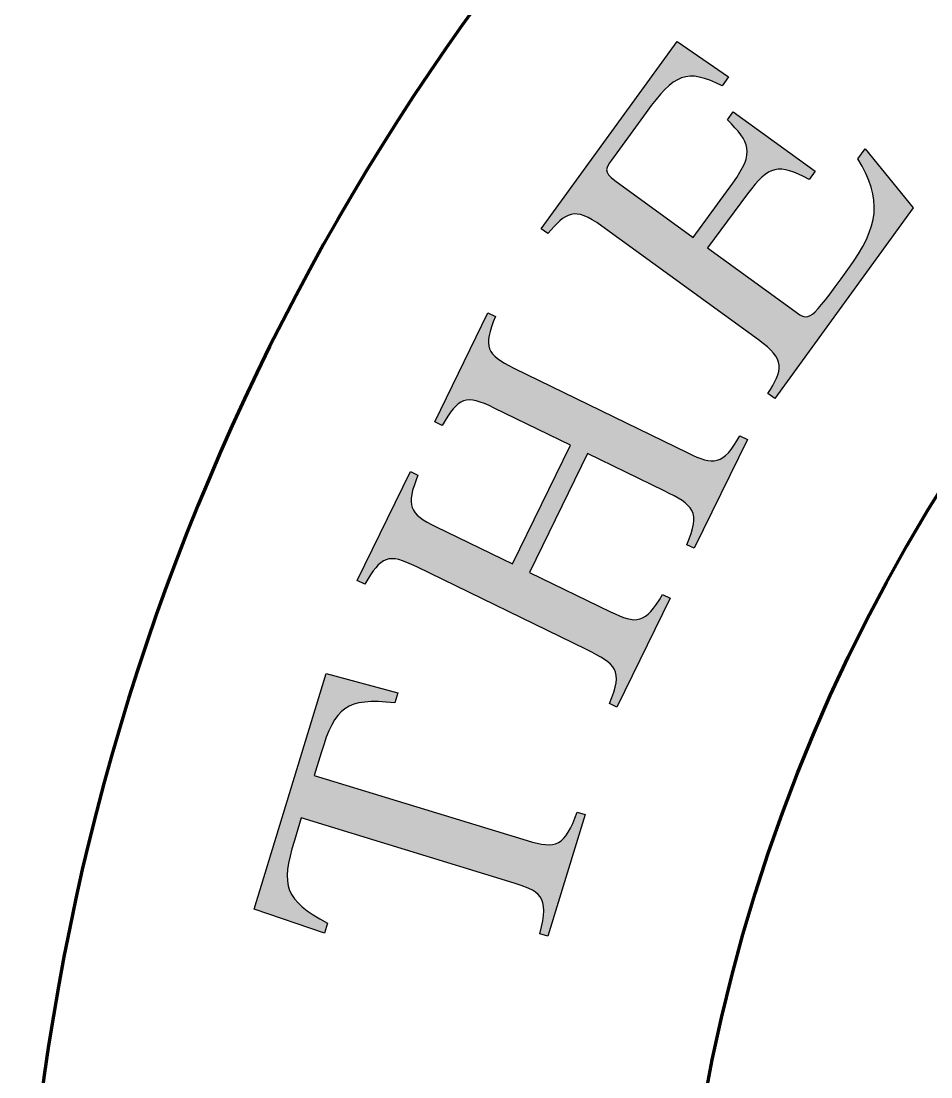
# Model space of a CAD drawing. Extents: x 0 to 420, y 0 to 297.
# Drawn here: x 359.492 to 361.51, y 76.126 to 78.468 of the extents above; entities that cross this region are included whole.
import ezdxf
from ezdxf.enums import TextEntityAlignment as Align

# ---------------------------------------------------------------- set-up
doc = ezdxf.new("R2010")
doc.units = 0
doc.header["$LTSCALE"] = 0.3
doc.layers.get('0').update_dxf_attribs({"linetype": 'CONTINUOUS'})
for name, color, linetype in [('L18', 4, 'CONTINUOUS'), ('State Govt Logo', 4, 'CONTINUOUS'), ('TBLK18', 4, 'CONTINUOUS'), ('TBLK25', 1, 'CONTINUOUS'), ('TBLK35', 3, 'CONTINUOUS'), ('TBLK50', 7, 'CONTINUOUS')]:
    doc.layers.add(name, color=color, linetype=linetype)
doc.styles.add('ISO', font='iso.shx')

# ---------------------------------------------------------------- blocks, each defined once
blk = doc.blocks.new('A$C02EE6D76')
at = {"layer": 'State Govt Logo'}
h = blk.add_hatch(color=256, dxfattribs=at)
h.dxf.hatch_style = 1
edge = h.paths.add_edge_path()
edge.add_spline(control_points=[(-6.8653, 5.593), (-6.8653, 5.593), (-6.8972, 5.5492), (-6.8972, 5.5492), (-6.8972, 5.5492), (-6.7892, 5.3658), (-6.7992, 5.2531), (-6.9414, 5.0578), (-6.9414, 5.0578), (-7.1107, 4.8242), (-7.1123, 4.8256), (-7.1763, 4.8722), (-7.1763, 4.8722), (-7.1763, 4.8722), (-7.5649, 5.1541), (-7.5649, 5.1541), (-7.5649, 5.1541), (-7.5649, 5.1541), (-7.3866, 5.3929), (-7.3866, 5.3929), (-7.3866, 5.3929), (-7.2903, 5.5215), (-7.2514, 5.5294), (-7.1127, 5.4575), (-7.1127, 5.4575), (-7.1127, 5.4575), (-7.0863, 5.4933), (-7.0863, 5.4933), (-7.0863, 5.4933), (-7.0863, 5.4933), (-7.4499, 5.7571), (-7.4499, 5.7571), (-7.4499, 5.7571), (-7.4499, 5.7571), (-7.4759, 5.721), (-7.4759, 5.721), (-7.4759, 5.721), (-7.3772, 5.623), (-7.3508, 5.5799), (-7.4523, 5.4408), (-7.4523, 5.4408), (-7.4523, 5.4408), (-7.6274, 5.1996), (-7.6274, 5.1996), (-7.6274, 5.1996), (-7.6274, 5.1996), (-7.9747, 5.4523), (-7.9747, 5.4523), (-7.9747, 5.4523), (-8.0282, 5.4909), (-8.0146, 5.5097), (-7.9903, 5.5423), (-7.9903, 5.5423), (-7.9903, 5.5423), (-7.8371, 5.7536), (-7.8371, 5.7536), (-7.8371, 5.7536), (-7.7105, 5.9278), (-7.6562, 5.9504), (-7.4995, 5.8725), (-7.4995, 5.8725), (-7.4995, 5.8725), (-7.4711, 5.9115), (-7.4711, 5.9115), (-7.4711, 5.9115), (-7.4711, 5.9115), (-7.6987, 6.0692), (-7.6987, 6.0692), (-7.6987, 6.0692), (-7.6987, 6.0692), (-8.3024, 5.2378), (-8.3024, 5.2378), (-8.3024, 5.2378), (-8.3024, 5.2378), (-8.2729, 5.2167), (-8.2729, 5.2167), (-8.2729, 5.2167), (-8.1933, 5.3094), (-8.1568, 5.34), (-8.0331, 5.2504), (-8.0331, 5.2504), (-8.0331, 5.2504), (-7.3379, 4.7457), (-7.3379, 4.7457), (-7.3379, 4.7457), (-7.2173, 4.6581), (-7.2295, 4.6116), (-7.2959, 4.5069), (-7.2959, 4.5069), (-7.2959, 4.5069), (-7.266, 4.4854), (-7.266, 4.4854), (-7.266, 4.4854), (-7.266, 4.4854), (-6.6519, 5.3307), (-6.6519, 5.3307), (-6.6519, 5.3307), (-6.6519, 5.3307), (-6.8653, 5.593), (-6.8653, 5.593)], knot_values=[0, 0, 0, 0, 0.038462, 0.038462, 0.038462, 0.038562, 0.076923, 0.076923, 0.076923, 0.077023, 0.115385, 0.115385, 0.115385, 0.115485, 0.153846, 0.153846, 0.153846, 0.153946, 0.192308, 0.192308, 0.192308, 0.192408, 0.230769, 0.230769, 0.230769, 0.230869, 0.269231, 0.269231, 0.269231, 0.269331, 0.307692, 0.307692, 0.307692, 0.307792, 0.346154, 0.346154, 0.346154, 0.346254, 0.384615, 0.384615, 0.384615, 0.384715, 0.423077, 0.423077, 0.423077, 0.423177, 0.461538, 0.461538, 0.461538, 0.461638, 0.5, 0.5, 0.5, 0.5001, 0.538462, 0.538462, 0.538462, 0.538562, 0.576923, 0.576923, 0.576923, 0.577023, 0.615385, 0.615385, 0.615385, 0.615485, 0.653846, 0.653846, 0.653846, 0.653946, 0.692308, 0.692308, 0.692308, 0.692408, 0.730769, 0.730769, 0.730769, 0.730869, 0.769231, 0.769231, 0.769231, 0.769331, 0.807692, 0.807692, 0.807692, 0.807792, 0.846154, 0.846154, 0.846154, 0.846254, 0.884615, 0.884615, 0.884615, 0.884715, 0.923077, 0.923077, 0.923077, 0.923177, 1, 1, 1, 1], degree=3, periodic=0)
h = blk.add_hatch(color=256, dxfattribs=at)
h.dxf.hatch_style = 1
edge = h.paths.add_edge_path()
edge.add_spline(control_points=[(-7.9666, 3.1164), (-7.9666, 3.1164), (-7.7306, 3.6002), (-7.7306, 3.6002), (-7.7306, 3.6002), (-7.7306, 3.6002), (-7.7637, 3.6162), (-7.7637, 3.6162), (-7.7637, 3.6162), (-7.8391, 3.4848), (-7.8802, 3.4834), (-7.9952, 3.5394), (-7.9952, 3.5394), (-7.9952, 3.5394), (-8.3535, 3.7141), (-8.3535, 3.7141), (-8.3535, 3.7141), (-8.3535, 3.7141), (-8.0963, 4.2411), (-8.0963, 4.2411), (-8.0963, 4.2411), (-8.0963, 4.2411), (-7.7571, 4.0756), (-7.7571, 4.0756), (-7.7571, 4.0756), (-7.6268, 4.0117), (-7.592, 3.9863), (-7.6562, 3.8368), (-7.6562, 3.8368), (-7.6562, 3.8368), (-7.6233, 3.8209), (-7.6233, 3.8209), (-7.6233, 3.8209), (-7.6233, 3.8209), (-7.3873, 4.3043), (-7.3873, 4.3043), (-7.3873, 4.3043), (-7.3873, 4.3043), (-7.4203, 4.3203), (-7.4203, 4.3203), (-7.4203, 4.3203), (-7.495, 4.1889), (-7.5368, 4.1875), (-7.6518, 4.2439), (-7.6518, 4.2439), (-7.6518, 4.2439), (-8.4237, 4.6206), (-8.4237, 4.6206), (-8.4237, 4.6206), (-8.5471, 4.6807), (-8.5596, 4.7127), (-8.5054, 4.8496), (-8.5054, 4.8496), (-8.5054, 4.8496), (-8.5388, 4.866), (-8.5388, 4.866), (-8.5388, 4.866), (-8.5388, 4.866), (-8.7747, 4.3822), (-8.7747, 4.3822), (-8.7747, 4.3822), (-8.7747, 4.3822), (-8.7414, 4.3662), (-8.7414, 4.3662), (-8.7414, 4.3662), (-8.668, 4.4899), (-8.6388, 4.5059), (-8.5103, 4.443), (-8.5103, 4.443), (-8.5103, 4.443), (-8.1728, 4.2786), (-8.1728, 4.2786), (-8.1728, 4.2786), (-8.1728, 4.2786), (-8.4299, 3.7514), (-8.4299, 3.7514), (-8.4299, 3.7514), (-8.4299, 3.7514), (-8.7674, 3.9161), (-8.7674, 3.9161), (-8.7674, 3.9161), (-8.8908, 3.9762), (-8.9033, 4.0082), (-8.8495, 4.1451), (-8.8495, 4.1451), (-8.8495, 4.1451), (-8.8825, 4.1614), (-8.8825, 4.1614), (-8.8825, 4.1614), (-8.8825, 4.1614), (-9.1181, 3.678), (-9.1181, 3.678), (-9.1181, 3.678), (-9.1181, 3.678), (-9.0851, 3.662), (-9.0851, 3.662), (-9.0851, 3.662), (-9.0121, 3.7857), (-8.9826, 3.8017), (-8.854, 3.7385), (-8.854, 3.7385), (-8.854, 3.7385), (-8.1009, 3.3715), (-8.1009, 3.3715), (-8.1009, 3.3715), (-7.9702, 3.3075), (-7.9354, 3.2818), (-7.9997, 3.1324), (-7.9997, 3.1324), (-7.9997, 3.1324), (-7.9666, 3.1164), (-7.9666, 3.1164)], knot_values=[0, 0, 0, 0, 0.034483, 0.034483, 0.034483, 0.034583, 0.068966, 0.068966, 0.068966, 0.069066, 0.103448, 0.103448, 0.103448, 0.103548, 0.137931, 0.137931, 0.137931, 0.138031, 0.172414, 0.172414, 0.172414, 0.172514, 0.206897, 0.206897, 0.206897, 0.206997, 0.241379, 0.241379, 0.241379, 0.241479, 0.275862, 0.275862, 0.275862, 0.275962, 0.310345, 0.310345, 0.310345, 0.310445, 0.344828, 0.344828, 0.344828, 0.344928, 0.37931, 0.37931, 0.37931, 0.37941, 0.413793, 0.413793, 0.413793, 0.413893, 0.448276, 0.448276, 0.448276, 0.448376, 0.482759, 0.482759, 0.482759, 0.482859, 0.517241, 0.517241, 0.517241, 0.517341, 0.551724, 0.551724, 0.551724, 0.551824, 0.586207, 0.586207, 0.586207, 0.586307, 0.62069, 0.62069, 0.62069, 0.62079, 0.655172, 0.655172, 0.655172, 0.655272, 0.689655, 0.689655, 0.689655, 0.689755, 0.724138, 0.724138, 0.724138, 0.724238, 0.758621, 0.758621, 0.758621, 0.758721, 0.793103, 0.793103, 0.793103, 0.793203, 0.827586, 0.827586, 0.827586, 0.827686, 0.862069, 0.862069, 0.862069, 0.862169, 0.896552, 0.896552, 0.896552, 0.896652, 0.931034, 0.931034, 0.931034, 0.931134, 1, 1, 1, 1], degree=3, periodic=0)
h = blk.add_hatch(color=256, dxfattribs=at)
h.dxf.hatch_style = 1
edge = h.paths.add_edge_path()
edge.add_spline(control_points=[(-8.1429, 2.6513), (-8.1957, 2.4977), (-8.2378, 2.4862), (-8.3639, 2.5249), (-8.3639, 2.5249), (-8.3639, 2.5249), (-9.3093, 2.8136), (-9.3093, 2.8136), (-9.3093, 2.8136), (-9.3093, 2.8136), (-9.2787, 2.9137), (-9.2787, 2.9137), (-9.2787, 2.9137), (-9.2165, 3.1171), (-9.1675, 3.1588), (-8.9516, 3.1354), (-8.9516, 3.1354), (-8.9516, 3.1354), (-8.9381, 3.1799), (-8.9381, 3.1799), (-8.9381, 3.1799), (-8.9381, 3.1799), (-9.2565, 3.2651), (-9.2565, 3.2651), (-9.2565, 3.2651), (-9.2565, 3.2651), (-9.5752, 2.221), (-9.5752, 2.221), (-9.5752, 2.221), (-9.5752, 2.221), (-9.2641, 2.114), (-9.2641, 2.114), (-9.2641, 2.114), (-9.2641, 2.114), (-9.2506, 2.1585), (-9.2506, 2.1585), (-9.2506, 2.1585), (-9.44, 2.261), (-9.4595, 2.3215), (-9.3972, 2.5252), (-9.3972, 2.5252), (-9.3972, 2.5252), (-9.367, 2.6249), (-9.367, 2.6249), (-9.367, 2.6249), (-9.367, 2.6249), (-8.4417, 2.342), (-8.4417, 2.342), (-8.4417, 2.342), (-8.3048, 2.3003), (-8.2639, 2.2815), (-8.308, 2.1112), (-8.308, 2.1112), (-8.308, 2.1112), (-8.2725, 2.1001), (-8.2725, 2.1001), (-8.2725, 2.1001), (-8.2725, 2.1001), (-8.1075, 2.6409), (-8.1075, 2.6409), (-8.1075, 2.6409), (-8.1075, 2.6409), (-8.1429, 2.6513), (-8.1429, 2.6513)], knot_values=[0, 0, 0, 0, 0.058824, 0.058824, 0.058824, 0.058924, 0.117647, 0.117647, 0.117647, 0.117747, 0.176471, 0.176471, 0.176471, 0.176571, 0.235294, 0.235294, 0.235294, 0.235394, 0.294118, 0.294118, 0.294118, 0.294218, 0.352941, 0.352941, 0.352941, 0.353041, 0.411765, 0.411765, 0.411765, 0.411865, 0.470588, 0.470588, 0.470588, 0.470688, 0.529412, 0.529412, 0.529412, 0.529512, 0.588235, 0.588235, 0.588235, 0.588335, 0.647059, 0.647059, 0.647059, 0.647159, 0.705882, 0.705882, 0.705882, 0.705982, 0.764706, 0.764706, 0.764706, 0.764806, 0.823529, 0.823529, 0.823529, 0.823629, 0.882353, 0.882353, 0.882353, 0.882453, 1, 1, 1, 1], degree=3, periodic=0)
at = {"layer": 'State Govt Logo', "lineweight": 211}
for points in [[(10.6098, 0), (10.6098, -5.8596), (5.8596, -10.6098), (0, -10.6098), (0, -10.6098), (-5.8596, -10.6098), (-10.6098, -5.8596), (-10.6098, 0), (-10.6098, 0), (-10.6098, 5.8596), (-5.8596, 10.6098), (0, 10.6098), (0, 10.6098), (5.8596, 10.6098), (10.6098, 5.8596), (10.6098, 0)], [(-6.6999, -3.7964), (-7.3361, -2.6761), (-7.6994, -1.3805), (-7.6994, 0), (-7.6994, 0), (-7.6994, 4.2523), (-4.2523, 7.6994), (0, 7.6994), (0, 7.6994), (4.2523, 7.6994), (7.6994, 4.2523), (7.6994, 0), (7.6994, 0), (7.6994, -1.3792), (7.3367, -2.6737), (6.7016, -3.7933)]]:
    blk.add_open_spline(points, degree=3, knots=[0, 0, 0, 0, 0.2, 0.2, 0.2, 0.2, 0.4, 0.4, 0.4, 0.4, 0.6, 0.6, 0.6, 0.6, 1, 1, 1, 1], dxfattribs=at)
at = {"layer": 'State Govt Logo'}
for points, knots in [([(-6.8653, 5.593), (-6.8653, 5.593), (-6.8972, 5.5492), (-6.8972, 5.5492), (-6.8972, 5.5492), (-6.7892, 5.3658), (-6.7992, 5.2531), (-6.9414, 5.0578), (-6.9414, 5.0578), (-7.1107, 4.8242), (-7.1123, 4.8256), (-7.1763, 4.8722), (-7.1763, 4.8722), (-7.1763, 4.8722), (-7.5649, 5.1541), (-7.5649, 5.1541), (-7.5649, 5.1541), (-7.5649, 5.1541), (-7.3866, 5.3929), (-7.3866, 5.3929), (-7.3866, 5.3929), (-7.2903, 5.5215), (-7.2514, 5.5294), (-7.1127, 5.4575), (-7.1127, 5.4575), (-7.1127, 5.4575), (-7.0863, 5.4933), (-7.0863, 5.4933), (-7.0863, 5.4933), (-7.0863, 5.4933), (-7.4499, 5.7571), (-7.4499, 5.7571), (-7.4499, 5.7571), (-7.4499, 5.7571), (-7.4759, 5.721), (-7.4759, 5.721), (-7.4759, 5.721), (-7.3772, 5.623), (-7.3508, 5.5799), (-7.4523, 5.4408), (-7.4523, 5.4408), (-7.4523, 5.4408), (-7.6274, 5.1996), (-7.6274, 5.1996), (-7.6274, 5.1996), (-7.6274, 5.1996), (-7.9747, 5.4523), (-7.9747, 5.4523), (-7.9747, 5.4523), (-8.0282, 5.4909), (-8.0146, 5.5097), (-7.9903, 5.5423), (-7.9903, 5.5423), (-7.9903, 5.5423), (-7.8371, 5.7536), (-7.8371, 5.7536), (-7.8371, 5.7536), (-7.7105, 5.9278), (-7.6562, 5.9504), (-7.4995, 5.8725), (-7.4995, 5.8725), (-7.4995, 5.8725), (-7.4711, 5.9115), (-7.4711, 5.9115), (-7.4711, 5.9115), (-7.4711, 5.9115), (-7.6987, 6.0692), (-7.6987, 6.0692), (-7.6987, 6.0692), (-7.6987, 6.0692), (-8.3024, 5.2378), (-8.3024, 5.2378), (-8.3024, 5.2378), (-8.3024, 5.2378), (-8.2729, 5.2167), (-8.2729, 5.2167), (-8.2729, 5.2167), (-8.1933, 5.3094), (-8.1568, 5.34), (-8.0331, 5.2504), (-8.0331, 5.2504), (-8.0331, 5.2504), (-7.3379, 4.7457), (-7.3379, 4.7457), (-7.3379, 4.7457), (-7.2173, 4.6581), (-7.2295, 4.6116), (-7.2959, 4.5069), (-7.2959, 4.5069), (-7.2959, 4.5069), (-7.266, 4.4854), (-7.266, 4.4854), (-7.266, 4.4854), (-7.266, 4.4854), (-6.6519, 5.3307), (-6.6519, 5.3307), (-6.6519, 5.3307), (-6.6519, 5.3307), (-6.8653, 5.593), (-6.8653, 5.593)], [0, 0, 0, 0, 0.038462, 0.038462, 0.038462, 0.038462, 0.076923, 0.076923, 0.076923, 0.076923, 0.115385, 0.115385, 0.115385, 0.115385, 0.153846, 0.153846, 0.153846, 0.153846, 0.192308, 0.192308, 0.192308, 0.192308, 0.230769, 0.230769, 0.230769, 0.230769, 0.269231, 0.269231, 0.269231, 0.269231, 0.307692, 0.307692, 0.307692, 0.307692, 0.346154, 0.346154, 0.346154, 0.346154, 0.384615, 0.384615, 0.384615, 0.384615, 0.423077, 0.423077, 0.423077, 0.423077, 0.461538, 0.461538, 0.461538, 0.461538, 0.5, 0.5, 0.5, 0.5, 0.538462, 0.538462, 0.538462, 0.538462, 0.576923, 0.576923, 0.576923, 0.576923, 0.615385, 0.615385, 0.615385, 0.615385, 0.653846, 0.653846, 0.653846, 0.653846, 0.692308, 0.692308, 0.692308, 0.692308, 0.730769, 0.730769, 0.730769, 0.730769, 0.769231, 0.769231, 0.769231, 0.769231, 0.807692, 0.807692, 0.807692, 0.807692, 0.846154, 0.846154, 0.846154, 0.846154, 0.884615, 0.884615, 0.884615, 0.884615, 0.923077, 0.923077, 0.923077, 0.923077, 1, 1, 1, 1]), ([(-1.8404, 3.5178), (-1.897, 3.5576), (-2.0076, 3.5231), (-2.0688, 3.505), (-2.0688, 3.505), (-2.4692, 3.3858), (-2.8527, 3.2175), (-3.1438, 2.9987), (-3.1438, 2.9987), (-3.2178, 2.943), (-3.2796, 2.8478), (-3.2946, 2.7553), (-3.2946, 2.7553), (-3.2978, 2.735), (-3.304, 2.6777), (-3.3075, 2.6863), (-3.3075, 2.6863), (-3.3242, 2.7285), (-3.3404, 2.7524), (-3.357, 2.7789), (-3.357, 2.7789), (-3.3795, 2.8148), (-3.397, 2.8433), (-3.4174, 2.8695), (-3.4174, 2.8695), (-3.4649, 2.9303), (-3.5223, 2.9687), (-3.5681, 3.0224), (-3.5681, 3.0224), (-3.6125, 3.0743), (-3.6255, 3.1357), (-3.6565, 3.1991), (-3.6565, 3.1991), (-3.6869, 3.2613), (-3.7246, 3.3335), (-3.734, 3.4166), (-3.734, 3.4166), (-3.7357, 3.4313), (-3.7428, 3.4861), (-3.734, 3.492), (-3.734, 3.492), (-3.7197, 3.5018), (-3.6986, 3.4824), (-3.6888, 3.4813), (-3.6888, 3.4813), (-3.6608, 3.478), (-3.6362, 3.4831), (-3.6134, 3.4899), (-3.6134, 3.4899), (-3.5912, 3.4965), (-3.5705, 3.5146), (-3.5552, 3.5157), (-3.5552, 3.5157), (-3.5403, 3.5168), (-3.5367, 3.5048), (-3.5186, 3.505), (-3.5186, 3.505), (-3.4257, 3.506), (-3.3829, 3.6057), (-3.3786, 3.6794), (-3.3786, 3.6794), (-3.377, 3.7072), (-3.3903, 3.7328), (-3.3915, 3.7613), (-3.3915, 3.7613), (-3.3918, 3.7689), (-3.386, 3.7797), (-3.3872, 3.785), (-3.3872, 3.785), (-3.3938, 3.8144), (-3.432, 3.8257), (-3.4583, 3.8432), (-3.4583, 3.8432), (-3.5114, 3.8784), (-3.5636, 3.9706), (-3.6155, 4.0198), (-3.6155, 4.0198), (-3.6347, 4.038), (-3.6769, 4.0602), (-3.6479, 4.0866), (-3.6479, 4.0866), (-3.6379, 4.0957), (-3.5905, 4.0962), (-3.6048, 4.1168), (-3.6048, 4.1168), (-3.6114, 4.1263), (-3.6353, 4.1142), (-3.6457, 4.1232), (-3.6457, 4.1232), (-3.6502, 4.1271), (-3.6457, 4.1425), (-3.6479, 4.1491), (-3.6479, 4.1491), (-3.6557, 4.1731), (-3.6897, 4.2234), (-3.7233, 4.2331), (-3.7233, 4.2331), (-3.741, 4.2382), (-3.7588, 4.2288), (-3.7728, 4.2331), (-3.7728, 4.2331), (-3.7808, 4.2356), (-3.8137, 4.2733), (-3.8159, 4.2783), (-3.8159, 4.2783), (-3.8182, 4.2835), (-3.8179, 4.3969), (-3.8159, 4.4076), (-3.8159, 4.4076), (-3.798, 4.501), (-3.7428, 4.6196), (-3.7534, 4.7415), (-3.7534, 4.7415), (-3.7586, 4.8013), (-3.8035, 4.9), (-3.8461, 4.9203), (-3.8461, 4.9203), (-3.8542, 4.9242), (-3.8783, 4.9275), (-3.8827, 4.9246), (-3.8827, 4.9246), (-3.882, 4.9251), (-3.8853, 4.9215), (-3.8848, 4.9225), (-3.8848, 4.9225), (-3.9036, 4.8856), (-3.9199, 4.8545), (-3.9344, 4.8169), (-3.9344, 4.8169), (-3.9936, 4.6627), (-4.0234, 4.5101), (-4.1433, 4.4141), (-4.1433, 4.4141), (-4.1548, 4.4049), (-4.1958, 4.3759), (-4.2058, 4.3817), (-4.2058, 4.3817), (-4.2063, 4.3821), (-4.2123, 4.402), (-4.2144, 4.4097), (-4.2144, 4.4097), (-4.2331, 4.4768), (-4.2295, 4.539), (-4.2511, 4.6058), (-4.2511, 4.6058), (-4.2825, 4.703), (-4.3787, 4.7791), (-4.4342, 4.8492), (-4.4342, 4.8492), (-4.4435, 4.8611), (-4.4462, 4.8768), (-4.46, 4.8837), (-4.46, 4.8837), (-4.4934, 4.9005), (-4.5322, 4.8603), (-4.5397, 4.8449), (-4.5397, 4.8449), (-4.5751, 4.7727), (-4.5973, 4.6328), (-4.5893, 4.5347), (-4.5893, 4.5347), (-4.5814, 4.4383), (-4.5602, 4.3694), (-4.5268, 4.3106), (-4.5268, 4.3106), (-4.5161, 4.2918), (-4.4747, 4.2439), (-4.4729, 4.2245), (-4.4729, 4.2245), (-4.4721, 4.2151), (-4.4825, 4.2044), (-4.4837, 4.1986), (-4.4837, 4.1986), (-4.505, 4.0963), (-4.4902, 3.9762), (-4.4708, 3.8604), (-4.4708, 3.8604), (-4.461, 3.8018), (-4.4517, 3.7409), (-4.4363, 3.6816), (-4.4363, 3.6816), (-4.4217, 3.6252), (-4.4002, 3.5695), (-4.3954, 3.5136), (-4.3954, 3.5136), (-4.3929, 3.4846), (-4.3964, 3.4565), (-4.3954, 3.4296), (-4.3954, 3.4296), (-4.3919, 3.3334), (-4.3673, 3.2558), (-4.3631, 3.1667), (-4.3631, 3.1667), (-4.3595, 3.0909), (-4.3737, 2.9998), (-4.3825, 2.919), (-4.3825, 2.919), (-4.3997, 2.7598), (-4.4484, 2.6069), (-4.4492, 2.4343), (-4.4492, 2.4343), (-4.4499, 2.3064), (-4.4388, 2.1772), (-4.432, 2.0616), (-4.432, 2.0616), (-4.4288, 2.0067), (-4.4151, 1.9457), (-4.4212, 1.8957), (-4.4212, 1.8957), (-4.4317, 1.8102), (-4.4661, 1.7131), (-4.4988, 1.6243), (-4.4988, 1.6243), (-4.5655, 1.4429), (-4.6102, 1.2723), (-4.6668, 1.0987), (-4.6668, 1.0987), (-4.6956, 1.0103), (-4.7322, 0.9267), (-4.7638, 0.8423), (-4.7638, 0.8423), (-4.8221, 0.6868), (-4.868, 0.4872), (-4.9296, 0.3296), (-4.9296, 0.3296), (-4.9962, 0.1593), (-5.0551, 0.0055), (-5.0869, -0.1767), (-5.0869, -0.1767), (-5.0966, -0.2324), (-5.1107, -0.2865), (-5.1149, -0.3382), (-5.1149, -0.3382), (-5.1212, -0.4155), (-5.1307, -0.4785), (-5.1365, -0.5494), (-5.1365, -0.5494), (-5.1473, -0.6843), (-5.1392, -0.821), (-5.1278, -0.9802), (-5.1278, -0.9802), (-5.1223, -1.0574), (-5.1027, -1.1354), (-5.0955, -1.215), (-5.0955, -1.215), (-5.0745, -1.448), (-5.0644, -1.6895), (-5.0653, -1.8763), (-5.0653, -1.8763), (-5.0657, -1.9436), (-5.0751, -2.0095), (-5.0718, -2.0789), (-5.0718, -2.0789), (-5.0712, -2.0925), (-5.0735, -2.1248), (-5.0736, -2.1414), (-5.0736, -2.1414), (-5.0737, -2.1559), (-5.0732, -2.168), (-5.074, -2.1801), (-5.074, -2.1801), (-5.0758, -2.2094), (-5.0701, -2.2393), (-5.0718, -2.2684), (-5.0718, -2.2684), (-5.081, -2.4259), (-5.0622, -2.5798), (-5.0804, -2.7359), (-5.0804, -2.7359), (-5.0889, -2.8083), (-5.097, -2.8823), (-5.1106, -2.9557), (-5.1106, -2.9557), (-5.1335, -3.0799), (-5.1523, -3.2059), (-5.2162, -3.3176), (-5.2162, -3.3176), (-5.3595, -3.5683), (-5.7137, -3.6319), (-6.0348, -3.6925), (-6.0348, -3.6925), (-6.0849, -3.7019), (-6.1338, -3.7019), (-6.192, -3.7053), (-6.192, -3.7053), (-6.3574, -3.7149), (-6.5178, -3.7205), (-6.6918, -3.7312), (-6.6918, -3.7312), (-6.8243, -3.7394), (-6.9658, -3.77), (-7.099, -3.7958), (-7.099, -3.7958), (-7.1368, -3.8031), (-7.218, -3.8097), (-7.2196, -3.8389), (-7.2196, -3.8389), (-7.2215, -3.8747), (-7.1303, -3.9192), (-7.0904, -3.9294), (-7.0904, -3.9294), (-7.0327, -3.9441), (-6.9732, -3.9419), (-6.9073, -3.9423), (-6.9073, -3.9423), (-6.7111, -3.9435), (-6.521, -3.9541), (-6.3558, -3.9574), (-6.3558, -3.9574), (-5.9999, -3.9644), (-5.5923, -3.9523), (-5.2937, -3.8647), (-5.2937, -3.8647), (-5.2596, -3.8547), (-5.2237, -3.8279), (-5.2011, -3.8238), (-5.2011, -3.8238), (-5.1772, -3.8195), (-5.1402, -3.8248), (-5.1063, -3.8216), (-5.1063, -3.8216), (-4.9032, -3.8028), (-4.7201, -3.8017), (-4.516, -3.8001), (-4.516, -3.8001), (-4.4958, -3.8), (-4.4738, -3.7987), (-4.4557, -3.8001), (-4.4557, -3.8001), (-4.4272, -3.8024), (-4.4177, -3.8297), (-4.3975, -3.8389), (-4.3975, -3.8389), (-4.3841, -3.845), (-4.3509, -3.8501), (-4.3221, -3.854), (-4.3221, -3.854), (-4.2025, -3.8705), (-4.0957, -3.8616), (-3.971, -3.854), (-3.971, -3.854), (-3.7706, -3.8417), (-3.584, -3.8697), (-3.3764, -3.8863), (-3.3764, -3.8863), (-3.2083, -3.8997), (-3.076, -3.9038), (-2.9068, -3.9143), (-2.9068, -3.9143), (-2.861, -3.9171), (-2.8171, -3.9306), (-2.7775, -3.9358), (-2.7775, -3.9358), (-2.7251, -3.9428), (-2.6944, -3.9277), (-2.6612, -3.923), (-2.6612, -3.923), (-2.6142, -3.9161), (-2.5746, -3.9295), (-2.5384, -3.9164), (-2.5384, -3.9164), (-2.5268, -3.9123), (-2.5167, -3.9028), (-2.5061, -3.9014), (-2.5061, -3.9014), (-2.4848, -3.8986), (-2.445, -3.9031), (-2.4178, -3.91), (-2.4178, -3.91), (-2.4086, -3.9123), (-2.3846, -3.9296), (-2.3768, -3.9251), (-2.3768, -3.9251), (-2.3555, -3.9123), (-2.4045, -3.866), (-2.4156, -3.8583), (-2.4156, -3.8583), (-2.4212, -3.8544), (-2.452, -3.8466), (-2.435, -3.8432), (-2.435, -3.8432), (-2.4217, -3.8405), (-2.4011, -3.827), (-2.3919, -3.8238), (-2.3919, -3.8238), (-2.3605, -3.8129), (-2.2803, -3.8393), (-2.2735, -3.8325), (-2.2735, -3.8325), (-2.2668, -3.8258), (-2.31, -3.7878), (-2.3187, -3.7829), (-2.3187, -3.7829), (-2.3465, -3.767), (-2.4005, -3.7643), (-2.42, -3.7549), (-2.42, -3.7549), (-2.4504, -3.7402), (-2.414, -3.7394), (-2.3962, -3.7377), (-2.3962, -3.7377), (-2.373, -3.7355), (-2.3173, -3.7507), (-2.3122, -3.7398), (-2.3122, -3.7398), (-2.3076, -3.7299), (-2.3776, -3.6981), (-2.3876, -3.6946), (-2.3876, -3.6946), (-2.4016, -3.6895), (-2.4042, -3.6946), (-2.4092, -3.6925), (-2.4092, -3.6925), (-2.4164, -3.6892), (-2.423, -3.6771), (-2.4329, -3.673), (-2.4329, -3.673), (-2.476, -3.6551), (-2.5367, -3.6113), (-2.5923, -3.6041), (-2.5923, -3.6041), (-2.6572, -3.5956), (-2.7266, -3.6077), (-2.7926, -3.5955), (-2.7926, -3.5955), (-2.8485, -3.5852), (-2.8796, -3.5688), (-2.9391, -3.5631), (-2.9391, -3.5631), (-3.0172, -3.5557), (-3.0891, -3.5756), (-3.1589, -3.5782), (-3.1589, -3.5782), (-3.1875, -3.5793), (-3.2177, -3.5713), (-3.2472, -3.5696), (-3.2472, -3.5696), (-3.3195, -3.5656), (-3.3966, -3.5564), (-3.4712, -3.5481), (-3.4712, -3.5481), (-3.5651, -3.5376), (-3.6593, -3.5348), (-3.734, -3.5136), (-3.734, -3.5136), (-3.734, -3.5136), (-3.8258, -3.4824), (-3.8266, -3.4727), (-3.8266, -3.4727), (-3.8279, -3.4588), (-3.7866, -3.4615), (-3.775, -3.4619), (-3.775, -3.4619), (-3.7431, -3.463), (-3.7354, -3.4666), (-3.7103, -3.4663), (-3.7103, -3.4663), (-3.6342, -3.4653), (-3.5607, -3.4514), (-3.482, -3.4533), (-3.482, -3.4533), (-3.4086, -3.455), (-3.3302, -3.4554), (-3.2579, -3.4576), (-3.2579, -3.4576), (-3.0901, -3.4628), (-2.8713, -3.4939), (-2.6957, -3.5028), (-2.6957, -3.5028), (-2.6521, -3.505), (-2.6208, -3.5136), (-2.5837, -3.5072), (-2.5837, -3.5072), (-2.5688, -3.5046), (-2.5514, -3.4952), (-2.5341, -3.492), (-2.5341, -3.492), (-2.4629, -3.479), (-2.3557, -3.5308), (-2.2885, -3.5157), (-2.2885, -3.5157), (-2.2579, -3.5089), (-2.226, -3.4863), (-2.2045, -3.4813), (-2.2045, -3.4813), (-2.1856, -3.4769), (-2.1275, -3.4991), (-2.1183, -3.4899), (-2.1183, -3.4899), (-2.1066, -3.4781), (-2.1564, -3.4512), (-2.1657, -3.4468), (-2.1657, -3.4468), (-2.2102, -3.4263), (-2.16, -3.4387), (-2.1291, -3.4361), (-2.1291, -3.4361), (-2.1169, -3.435), (-2.1122, -3.4291), (-2.0947, -3.4274), (-2.0947, -3.4274), (-2.0627, -3.4243), (-1.9807, -3.4439), (-1.974, -3.4339), (-1.974, -3.4339), (-1.9723, -3.4314), (-1.9679, -3.4339), (-1.9805, -3.4231), (-1.9805, -3.4231), (-2.0012, -3.4053), (-2.039, -3.3771), (-2.0623, -3.3714), (-2.0623, -3.3714), (-2.0713, -3.3693), (-2.0869, -3.3726), (-2.0925, -3.3693), (-2.0925, -3.3693), (-2.0963, -3.3671), (-2.1054, -3.3434), (-2.1054, -3.3434), (-2.1054, -3.3434), (-2.0985, -3.3389), (-2.0708, -3.3605), (-2.0645, -3.3477), (-2.0645, -3.3477), (-2.0586, -3.3358), (-2.0842, -3.3233), (-2.099, -3.3154), (-2.099, -3.3154), (-2.1369, -3.295), (-2.1597, -3.2819), (-2.1959, -3.2659), (-2.1959, -3.2659), (-2.2336, -3.2491), (-2.2988, -3.2248), (-2.3359, -3.2206), (-2.3359, -3.2206), (-2.3868, -3.2149), (-2.4345, -3.2311), (-2.463, -3.2336), (-2.463, -3.2336), (-2.4981, -3.2366), (-2.5475, -3.2305), (-2.5837, -3.2228), (-2.5837, -3.2228), (-2.6689, -3.2045), (-2.7686, -3.1961), (-2.8357, -3.1926), (-2.8357, -3.1926), (-3.0563, -3.1812), (-3.2986, -3.1399), (-3.482, -3.0547), (-3.482, -3.0547), (-3.5727, -3.0126), (-3.5734, -2.8736), (-3.5574, -2.7704), (-3.5574, -2.7704), (-3.5356, -2.6302), (-3.5193, -2.4602), (-3.5057, -2.3158), (-3.5057, -2.3158), (-3.5002, -2.258), (-3.4999, -2.2032), (-3.4884, -2.1607), (-3.4884, -2.1607), (-3.4795, -2.1275), (-3.4734, -2.067), (-3.4669, -2.0164), (-3.4669, -2.0164), (-3.4607, -1.9681), (-3.4521, -1.9286), (-3.4454, -1.8829), (-3.4454, -1.8829), (-3.4186, -1.7017), (-3.4192, -1.5016), (-3.3613, -1.3421), (-3.3613, -1.3421), (-3.3338, -1.2662), (-3.287, -1.1935), (-3.2579, -1.1159), (-3.2579, -1.1159), (-3.2523, -1.1008), (-3.2465, -1.0895), (-3.2411, -1.0746), (-3.2411, -1.0746), (-3.237, -1.063), (-3.2317, -1.0477), (-3.2278, -1.0362), (-3.2278, -1.0362), (-3.2103, -0.9857), (-3.1963, -0.9425), (-3.1847, -0.8941), (-3.1847, -0.8941), (-3.174, -0.8496), (-3.1647, -0.802), (-3.161, -0.754), (-3.161, -0.754), (-3.1448, -0.5465), (-3.1395, -0.3053), (-3.189, -0.112), (-3.189, -0.112), (-3.2162, -0.0057), (-3.2507, 0.1171), (-3.2967, 0.2089), (-3.2967, 0.2089), (-3.3076, 0.2307), (-3.3337, 0.2502), (-3.3376, 0.2692), (-3.3376, 0.2692), (-3.3424, 0.2919), (-3.3299, 0.3367), (-3.3269, 0.3662), (-3.3269, 0.3662), (-3.2952, 0.6807), (-3.3186, 0.9818), (-3.2709, 1.2904), (-3.2709, 1.2904), (-3.2684, 1.3065), (-3.2571, 1.4351), (-3.2493, 1.4412), (-3.2493, 1.4412), (-3.2467, 1.4432), (-3.2127, 1.4451), (-3.2084, 1.4455), (-3.2084, 1.4455), (-3.1493, 1.4504), (-3.0714, 1.4423), (-3.0037, 1.4498), (-3.0037, 1.4498), (-2.9099, 1.4602), (-2.7912, 1.4475), (-2.7215, 1.4132), (-2.7215, 1.4132), (-2.6787, 1.3921), (-2.6562, 1.3393), (-2.6052, 1.3206), (-2.6052, 1.3206), (-2.5672, 1.3065), (-2.5674, 1.2985), (-2.547, 1.2731), (-2.547, 1.2731), (-2.4964, 1.2103), (-2.3846, 1.2023), (-2.3531, 1.2839), (-2.3531, 1.2839), (-2.3333, 1.3357), (-2.3607, 1.3735), (-2.3639, 1.4153), (-2.3639, 1.4153), (-2.3646, 1.4243), (-2.3584, 1.4329), (-2.3596, 1.4412), (-2.3596, 1.4412), (-2.3663, 1.4873), (-2.4419, 1.5088), (-2.463, 1.5403), (-2.463, 1.5403), (-2.46, 1.5358), (-2.4758, 1.571), (-2.4738, 1.5726), (-2.4738, 1.5726), (-2.4715, 1.5743), (-2.4406, 1.5747), (-2.4393, 1.5747), (-2.4393, 1.5747), (-2.3948, 1.576), (-2.3801, 1.5442), (-2.3704, 1.5079), (-2.3704, 1.5079), (-2.3669, 1.4947), (-2.3688, 1.4715), (-2.3553, 1.4713), (-2.3553, 1.4713), (-2.3487, 1.4713), (-2.3337, 1.498), (-2.3316, 1.5037), (-2.3316, 1.5037), (-2.3192, 1.5381), (-2.3362, 1.5767), (-2.3359, 1.5963), (-2.3359, 1.5963), (-2.3358, 1.6065), (-2.325, 1.6084), (-2.3252, 1.6308), (-2.3252, 1.6308), (-2.3254, 1.662), (-2.3444, 1.6877), (-2.3531, 1.6954), (-2.3531, 1.6954), (-2.3701, 1.7102), (-2.4004, 1.7038), (-2.4156, 1.7255), (-2.4156, 1.7255), (-2.4293, 1.7452), (-2.4232, 1.7629), (-2.4372, 1.7773), (-2.4372, 1.7773), (-2.4526, 1.793), (-2.4847, 1.8027), (-2.5018, 1.8052), (-2.5018, 1.8052), (-2.5052, 1.8058), (-2.5369, 1.7992), (-2.5427, 1.8031), (-2.5427, 1.8031), (-2.5447, 1.8044), (-2.5457, 1.8206), (-2.547, 1.8225), (-2.547, 1.8225), (-2.5577, 1.8371), (-2.5841, 1.8491), (-2.6052, 1.8526), (-2.6052, 1.8526), (-2.612, 1.8538), (-2.6264, 1.8488), (-2.6354, 1.8526), (-2.6354, 1.8526), (-2.6485, 1.8582), (-2.6698, 1.9042), (-2.6784, 1.9216), (-2.6784, 1.9216), (-2.6945, 1.9538), (-2.703, 1.9739), (-2.7151, 1.997), (-2.7151, 1.997), (-2.7197, 2.0059), (-2.7381, 2.0177), (-2.7345, 2.0293), (-2.7345, 2.0293), (-2.7334, 2.0326), (-2.6926, 2.0566), (-2.6849, 2.0616), (-2.6849, 2.0616), (-2.6656, 2.0743), (-2.6444, 2.0835), (-2.631, 2.0896), (-2.631, 2.0896), (-2.6165, 2.0963), (-2.4857, 2.1522), (-2.4867, 2.1729), (-2.4867, 2.1729), (-2.488, 2.2028), (-2.5737, 2.1635), (-2.5858, 2.1586), (-2.5858, 2.1586), (-2.6373, 2.1373), (-2.6618, 2.1289), (-2.7021, 2.1025), (-2.7021, 2.1025), (-2.7087, 2.0982), (-2.7489, 2.0678), (-2.7603, 2.0724), (-2.7603, 2.0724), (-2.7677, 2.0754), (-2.7756, 2.1075), (-2.7775, 2.1133), (-2.7775, 2.1133), (-2.7836, 2.1308), (-2.7867, 2.14), (-2.7926, 2.1564), (-2.7926, 2.1564), (-2.7965, 2.1672), (-2.8273, 2.2339), (-2.8228, 2.2426), (-2.8228, 2.2426), (-2.8228, 2.2424), (-2.7865, 2.2554), (-2.7861, 2.2555), (-2.7861, 2.2555), (-2.7322, 2.2748), (-2.6662, 2.297), (-2.6289, 2.3201), (-2.6289, 2.3201), (-2.6186, 2.3265), (-2.5872, 2.3741), (-2.5793, 2.374), (-2.5793, 2.374), (-2.5705, 2.3738), (-2.5591, 2.3407), (-2.56, 2.3416), (-2.56, 2.3416), (-2.5174, 2.2933), (-2.4569, 2.3419), (-2.4264, 2.3697), (-2.4264, 2.3697), (-2.42, 2.3755), (-2.3851, 2.4177), (-2.3768, 2.4171), (-2.3768, 2.4171), (-2.3699, 2.4165), (-2.3546, 2.3902), (-2.3424, 2.3847), (-2.3424, 2.3847), (-2.3321, 2.3801), (-2.319, 2.3846), (-2.3144, 2.3783), (-2.3144, 2.3783), (-2.3059, 2.3669), (-2.3308, 2.333), (-2.323, 2.3223), (-2.323, 2.3223), (-2.3122, 2.3075), (-2.2528, 2.3691), (-2.2476, 2.3804), (-2.2476, 2.3804), (-2.2463, 2.3834), (-2.2456, 2.4065), (-2.239, 2.4085), (-2.239, 2.4085), (-2.242, 2.4076), (-2.1973, 2.3671), (-2.198, 2.3697), (-2.198, 2.3697), (-2.1936, 2.3542), (-2.2221, 2.3275), (-2.211, 2.318), (-2.211, 2.318), (-2.2014, 2.3098), (-2.1677, 2.3357), (-2.1593, 2.3438), (-2.1593, 2.3438), (-2.1509, 2.3519), (-2.1228, 2.3954), (-2.114, 2.3891), (-2.114, 2.3891), (-2.1031, 2.3811), (-2.1219, 2.3436), (-2.1227, 2.3416), (-2.1227, 2.3416), (-2.1292, 2.3258), (-2.1481, 2.3063), (-2.1442, 2.3007), (-2.1442, 2.3007), (-2.129, 2.2795), (-2.0532, 2.3342), (-2.043, 2.3395), (-2.043, 2.3395), (-1.9837, 2.3702), (-1.9111, 2.4109), (-1.9094, 2.486), (-1.9094, 2.486), (-1.9088, 2.5109), (-1.9198, 2.5393), (-1.9417, 2.5485), (-1.9417, 2.5485), (-1.9536, 2.5535), (-1.9953, 2.5467), (-1.9934, 2.5442), (-1.9934, 2.5442), (-1.998, 2.5505), (-1.9902, 2.582), (-1.9913, 2.5894), (-1.9913, 2.5894), (-1.9965, 2.6255), (-2.0243, 2.6587), (-2.0666, 2.654), (-2.0666, 2.654), (-2.0807, 2.6525), (-2.087, 2.6362), (-2.0968, 2.639), (-2.0968, 2.639), (-2.1064, 2.6416), (-2.1195, 2.688), (-2.1291, 2.6971), (-2.1291, 2.6971), (-2.1672, 2.7335), (-2.2228, 2.7246), (-2.2583, 2.6907), (-2.2583, 2.6907), (-2.2661, 2.6833), (-2.2805, 2.6546), (-2.2864, 2.654), (-2.2864, 2.654), (-2.2856, 2.6541), (-2.3056, 2.6696), (-2.3079, 2.6712), (-2.3079, 2.6712), (-2.3573, 2.7056), (-2.4084, 2.6647), (-2.4242, 2.6153), (-2.4242, 2.6153), (-2.4292, 2.5999), (-2.4218, 2.5711), (-2.4307, 2.5549), (-2.4307, 2.5549), (-2.4362, 2.5449), (-2.4647, 2.5407), (-2.4738, 2.5334), (-2.4738, 2.5334), (-2.4863, 2.5233), (-2.4925, 2.5047), (-2.504, 2.4946), (-2.504, 2.4946), (-2.5199, 2.4806), (-2.5401, 2.4744), (-2.5535, 2.4602), (-2.5535, 2.4602), (-2.5674, 2.4454), (-2.5757, 2.4334), (-2.5901, 2.4214), (-2.5901, 2.4214), (-2.6111, 2.4038), (-2.6237, 2.375), (-2.6375, 2.3632), (-2.6375, 2.3632), (-2.6588, 2.3449), (-2.6929, 2.3328), (-2.7302, 2.3158), (-2.7302, 2.3158), (-2.7413, 2.3107), (-2.8193, 2.2725), (-2.8336, 2.2792), (-2.8336, 2.2792), (-2.8404, 2.2824), (-2.8449, 2.3137), (-2.8487, 2.3266), (-2.8487, 2.3266), (-2.8626, 2.3739), (-2.884, 2.4257), (-2.8939, 2.4688), (-2.8939, 2.4688), (-2.9272, 2.6142), (-2.8468, 2.7382), (-2.7732, 2.7962), (-2.7732, 2.7962), (-2.5862, 2.9436), (-2.3661, 3.0876), (-2.1356, 3.2034), (-2.1356, 3.2034), (-2.0602, 3.2412), (-1.9755, 3.2741), (-1.9072, 3.324), (-1.9072, 3.324), (-1.8668, 3.3536), (-1.7585, 3.4604), (-1.8404, 3.5178)], [0, 0, 0, 0, 0.004255, 0.004255, 0.004255, 0.004255, 0.008511, 0.008511, 0.008511, 0.008511, 0.012766, 0.012766, 0.012766, 0.012766, 0.017021, 0.017021, 0.017021, 0.017021, 0.021277, 0.021277, 0.021277, 0.021277, 0.025532, 0.025532, 0.025532, 0.025532, 0.029787, 0.029787, 0.029787, 0.029787, 0.034043, 0.034043, 0.034043, 0.034043, 0.038298, 0.038298, 0.038298, 0.038298, 0.042553, 0.042553, 0.042553, 0.042553, 0.046809, 0.046809, 0.046809, 0.046809, 0.051064, 0.051064, 0.051064, 0.051064, 0.055319, 0.055319, 0.055319, 0.055319, 0.059574, 0.059574, 0.059574, 0.059574, 0.06383, 0.06383, 0.06383, 0.06383, 0.068085, 0.068085, 0.068085, 0.068085, 0.07234, 0.07234, 0.07234, 0.07234, 0.076596, 0.076596, 0.076596, 0.076596, 0.080851, 0.080851, 0.080851, 0.080851, 0.085106, 0.085106, 0.085106, 0.085106, 0.089362, 0.089362, 0.089362, 0.089362, 0.093617, 0.093617, 0.093617, 0.093617, 0.097872, 0.097872, 0.097872, 0.097872, 0.102128, 0.102128, 0.102128, 0.102128, 0.106383, 0.106383, 0.106383, 0.106383, 0.110638, 0.110638, 0.110638, 0.110638, 0.114894, 0.114894, 0.114894, 0.114894, 0.119149, 0.119149, 0.119149, 0.119149, 0.123404, 0.123404, 0.123404, 0.123404, 0.12766, 0.12766, 0.12766, 0.12766, 0.131915, 0.131915, 0.131915, 0.131915, 0.13617, 0.13617, 0.13617, 0.13617, 0.140426, 0.140426, 0.140426, 0.140426, 0.144681, 0.144681, 0.144681, 0.144681, 0.148936, 0.148936, 0.148936, 0.148936, 0.153191, 0.153191, 0.153191, 0.153191, 0.157447, 0.157447, 0.157447, 0.157447, 0.161702, 0.161702, 0.161702, 0.161702, 0.165957, 0.165957, 0.165957, 0.165957, 0.170213, 0.170213, 0.170213, 0.170213, 0.174468, 0.174468, 0.174468, 0.174468, 0.178723, 0.178723, 0.178723, 0.178723, 0.182979, 0.182979, 0.182979, 0.182979, 0.187234, 0.187234, 0.187234, 0.187234, 0.191489, 0.191489, 0.191489, 0.191489, 0.195745, 0.195745, 0.195745, 0.195745, 0.2, 0.2, 0.2, 0.2, 0.204255, 0.204255, 0.204255, 0.204255, 0.208511, 0.208511, 0.208511, 0.208511, 0.212766, 0.212766, 0.212766, 0.212766, 0.217021, 0.217021, 0.217021, 0.217021, 0.221277, 0.221277, 0.221277, 0.221277, 0.225532, 0.225532, 0.225532, 0.225532, 0.229787, 0.229787, 0.229787, 0.229787, 0.234043, 0.234043, 0.234043, 0.234043, 0.238298, 0.238298, 0.238298, 0.238298, 0.242553, 0.242553, 0.242553, 0.242553, 0.246809, 0.246809, 0.246809, 0.246809, 0.251064, 0.251064, 0.251064, 0.251064, 0.255319, 0.255319, 0.255319, 0.255319, 0.259574, 0.259574, 0.259574, 0.259574, 0.26383, 0.26383, 0.26383, 0.26383, 0.268085, 0.268085, 0.268085, 0.268085, 0.27234, 0.27234, 0.27234, 0.27234, 0.276596, 0.276596, 0.276596, 0.276596, 0.280851, 0.280851, 0.280851, 0.280851, 0.285106, 0.285106, 0.285106, 0.285106, 0.289362, 0.289362, 0.289362, 0.289362, 0.293617, 0.293617, 0.293617, 0.293617, 0.297872, 0.297872, 0.297872, 0.297872, 0.302128, 0.302128, 0.302128, 0.302128, 0.306383, 0.306383, 0.306383, 0.306383, 0.310638, 0.310638, 0.310638, 0.310638, 0.314894, 0.314894, 0.314894, 0.314894, 0.319149, 0.319149, 0.319149, 0.319149, 0.323404, 0.323404, 0.323404, 0.323404, 0.32766, 0.32766, 0.32766, 0.32766, 0.331915, 0.331915, 0.331915, 0.331915, 0.33617, 0.33617, 0.33617, 0.33617, 0.340426, 0.340426, 0.340426, 0.340426, 0.344681, 0.344681, 0.344681, 0.344681, 0.348936, 0.348936, 0.348936, 0.348936, 0.353191, 0.353191, 0.353191, 0.353191, 0.357447, 0.357447, 0.357447, 0.357447, 0.361702, 0.361702, 0.361702, 0.361702, 0.365957, 0.365957, 0.365957, 0.365957, 0.370213, 0.370213, 0.370213, 0.370213, 0.374468, 0.374468, 0.374468, 0.374468, 0.378723, 0.378723, 0.378723, 0.378723, 0.382979, 0.382979, 0.382979, 0.382979, 0.387234, 0.387234, 0.387234, 0.387234, 0.391489, 0.391489, 0.391489, 0.391489, 0.395745, 0.395745, 0.395745, 0.395745, 0.4, 0.4, 0.4, 0.4, 0.404255, 0.404255, 0.404255, 0.404255, 0.408511, 0.408511, 0.408511, 0.408511, 0.412766, 0.412766, 0.412766, 0.412766, 0.417021, 0.417021, 0.417021, 0.417021, 0.421277, 0.421277, 0.421277, 0.421277, 0.425532, 0.425532, 0.425532, 0.425532, 0.429787, 0.429787, 0.429787, 0.429787, 0.434043, 0.434043, 0.434043, 0.434043, 0.438298, 0.438298, 0.438298, 0.438298, 0.442553, 0.442553, 0.442553, 0.442553, 0.446809, 0.446809, 0.446809, 0.446809, 0.451064, 0.451064, 0.451064, 0.451064, 0.455319, 0.455319, 0.455319, 0.455319, 0.459574, 0.459574, 0.459574, 0.459574, 0.46383, 0.46383, 0.46383, 0.46383, 0.468085, 0.468085, 0.468085, 0.468085, 0.47234, 0.47234, 0.47234, 0.47234, 0.476596, 0.476596, 0.476596, 0.476596, 0.480851, 0.480851, 0.480851, 0.480851, 0.485106, 0.485106, 0.485106, 0.485106, 0.489362, 0.489362, 0.489362, 0.489362, 0.493617, 0.493617, 0.493617, 0.493617, 0.497872, 0.497872, 0.497872, 0.497872, 0.502128, 0.502128, 0.502128, 0.502128, 0.506383, 0.506383, 0.506383, 0.506383, 0.510638, 0.510638, 0.510638, 0.510638, 0.514894, 0.514894, 0.514894, 0.514894, 0.519149, 0.519149, 0.519149, 0.519149, 0.523404, 0.523404, 0.523404, 0.523404, 0.52766, 0.52766, 0.52766, 0.52766, 0.531915, 0.531915, 0.531915, 0.531915, 0.53617, 0.53617, 0.53617, 0.53617, 0.540426, 0.540426, 0.540426, 0.540426, 0.544681, 0.544681, 0.544681, 0.544681, 0.548936, 0.548936, 0.548936, 0.548936, 0.553191, 0.553191, 0.553191, 0.553191, 0.557447, 0.557447, 0.557447, 0.557447, 0.561702, 0.561702, 0.561702, 0.561702, 0.565957, 0.565957, 0.565957, 0.565957, 0.570213, 0.570213, 0.570213, 0.570213, 0.574468, 0.574468, 0.574468, 0.574468, 0.578723, 0.578723, 0.578723, 0.578723, 0.582979, 0.582979, 0.582979, 0.582979, 0.587234, 0.587234, 0.587234, 0.587234, 0.591489, 0.591489, 0.591489, 0.591489, 0.595745, 0.595745, 0.595745, 0.595745, 0.6, 0.6, 0.6, 0.6, 0.604255, 0.604255, 0.604255, 0.604255, 0.608511, 0.608511, 0.608511, 0.608511, 0.612766, 0.612766, 0.612766, 0.612766, 0.617021, 0.617021, 0.617021, 0.617021, 0.621277, 0.621277, 0.621277, 0.621277, 0.625532, 0.625532, 0.625532, 0.625532, 0.629787, 0.629787, 0.629787, 0.629787, 0.634043, 0.634043, 0.634043, 0.634043, 0.638298, 0.638298, 0.638298, 0.638298, 0.642553, 0.642553, 0.642553, 0.642553, 0.646809, 0.646809, 0.646809, 0.646809, 0.651064, 0.651064, 0.651064, 0.651064, 0.655319, 0.655319, 0.655319, 0.655319, 0.659574, 0.659574, 0.659574, 0.659574, 0.66383, 0.66383, 0.66383, 0.66383, 0.668085, 0.668085, 0.668085, 0.668085, 0.67234, 0.67234, 0.67234, 0.67234, 0.676596, 0.676596, 0.676596, 0.676596, 0.680851, 0.680851, 0.680851, 0.680851, 0.685106, 0.685106, 0.685106, 0.685106, 0.689362, 0.689362, 0.689362, 0.689362, 0.693617, 0.693617, 0.693617, 0.693617, 0.697872, 0.697872, 0.697872, 0.697872, 0.702128, 0.702128, 0.702128, 0.702128, 0.706383, 0.706383, 0.706383, 0.706383, 0.710638, 0.710638, 0.710638, 0.710638, 0.714894, 0.714894, 0.714894, 0.714894, 0.719149, 0.719149, 0.719149, 0.719149, 0.723404, 0.723404, 0.723404, 0.723404, 0.72766, 0.72766, 0.72766, 0.72766, 0.731915, 0.731915, 0.731915, 0.731915, 0.73617, 0.73617, 0.73617, 0.73617, 0.740426, 0.740426, 0.740426, 0.740426, 0.744681, 0.744681, 0.744681, 0.744681, 0.748936, 0.748936, 0.748936, 0.748936, 0.753191, 0.753191, 0.753191, 0.753191, 0.757447, 0.757447, 0.757447, 0.757447, 0.761702, 0.761702, 0.761702, 0.761702, 0.765957, 0.765957, 0.765957, 0.765957, 0.770213, 0.770213, 0.770213, 0.770213, 0.774468, 0.774468, 0.774468, 0.774468, 0.778723, 0.778723, 0.778723, 0.778723, 0.782979, 0.782979, 0.782979, 0.782979, 0.787234, 0.787234, 0.787234, 0.787234, 0.791489, 0.791489, 0.791489, 0.791489, 0.795745, 0.795745, 0.795745, 0.795745, 0.8, 0.8, 0.8, 0.8, 0.804255, 0.804255, 0.804255, 0.804255, 0.808511, 0.808511, 0.808511, 0.808511, 0.812766, 0.812766, 0.812766, 0.812766, 0.817021, 0.817021, 0.817021, 0.817021, 0.821277, 0.821277, 0.821277, 0.821277, 0.825532, 0.825532, 0.825532, 0.825532, 0.829787, 0.829787, 0.829787, 0.829787, 0.834043, 0.834043, 0.834043, 0.834043, 0.838298, 0.838298, 0.838298, 0.838298, 0.842553, 0.842553, 0.842553, 0.842553, 0.846809, 0.846809, 0.846809, 0.846809, 0.851064, 0.851064, 0.851064, 0.851064, 0.855319, 0.855319, 0.855319, 0.855319, 0.859574, 0.859574, 0.859574, 0.859574, 0.86383, 0.86383, 0.86383, 0.86383, 0.868085, 0.868085, 0.868085, 0.868085, 0.87234, 0.87234, 0.87234, 0.87234, 0.876596, 0.876596, 0.876596, 0.876596, 0.880851, 0.880851, 0.880851, 0.880851, 0.885106, 0.885106, 0.885106, 0.885106, 0.889362, 0.889362, 0.889362, 0.889362, 0.893617, 0.893617, 0.893617, 0.893617, 0.897872, 0.897872, 0.897872, 0.897872, 0.902128, 0.902128, 0.902128, 0.902128, 0.906383, 0.906383, 0.906383, 0.906383, 0.910638, 0.910638, 0.910638, 0.910638, 0.914894, 0.914894, 0.914894, 0.914894, 0.919149, 0.919149, 0.919149, 0.919149, 0.923404, 0.923404, 0.923404, 0.923404, 0.92766, 0.92766, 0.92766, 0.92766, 0.931915, 0.931915, 0.931915, 0.931915, 0.93617, 0.93617, 0.93617, 0.93617, 0.940426, 0.940426, 0.940426, 0.940426, 0.944681, 0.944681, 0.944681, 0.944681, 0.948936, 0.948936, 0.948936, 0.948936, 0.953191, 0.953191, 0.953191, 0.953191, 0.957447, 0.957447, 0.957447, 0.957447, 0.961702, 0.961702, 0.961702, 0.961702, 0.965957, 0.965957, 0.965957, 0.965957, 0.970213, 0.970213, 0.970213, 0.970213, 0.974468, 0.974468, 0.974468, 0.974468, 0.978723, 0.978723, 0.978723, 0.978723, 0.982979, 0.982979, 0.982979, 0.982979, 0.987234, 0.987234, 0.987234, 0.987234, 0.991489, 0.991489, 0.991489, 0.991489, 1, 1, 1, 1]), ([(-7.9666, 3.1164), (-7.9666, 3.1164), (-7.7306, 3.6002), (-7.7306, 3.6002), (-7.7306, 3.6002), (-7.7306, 3.6002), (-7.7637, 3.6162), (-7.7637, 3.6162), (-7.7637, 3.6162), (-7.8391, 3.4848), (-7.8802, 3.4834), (-7.9952, 3.5394), (-7.9952, 3.5394), (-7.9952, 3.5394), (-8.3535, 3.7141), (-8.3535, 3.7141), (-8.3535, 3.7141), (-8.3535, 3.7141), (-8.0963, 4.2411), (-8.0963, 4.2411), (-8.0963, 4.2411), (-8.0963, 4.2411), (-7.7571, 4.0756), (-7.7571, 4.0756), (-7.7571, 4.0756), (-7.6268, 4.0117), (-7.592, 3.9863), (-7.6562, 3.8368), (-7.6562, 3.8368), (-7.6562, 3.8368), (-7.6233, 3.8209), (-7.6233, 3.8209), (-7.6233, 3.8209), (-7.6233, 3.8209), (-7.3873, 4.3043), (-7.3873, 4.3043), (-7.3873, 4.3043), (-7.3873, 4.3043), (-7.4203, 4.3203), (-7.4203, 4.3203), (-7.4203, 4.3203), (-7.495, 4.1889), (-7.5368, 4.1875), (-7.6518, 4.2439), (-7.6518, 4.2439), (-7.6518, 4.2439), (-8.4237, 4.6206), (-8.4237, 4.6206), (-8.4237, 4.6206), (-8.5471, 4.6807), (-8.5596, 4.7127), (-8.5054, 4.8496), (-8.5054, 4.8496), (-8.5054, 4.8496), (-8.5388, 4.866), (-8.5388, 4.866), (-8.5388, 4.866), (-8.5388, 4.866), (-8.7747, 4.3822), (-8.7747, 4.3822), (-8.7747, 4.3822), (-8.7747, 4.3822), (-8.7414, 4.3662), (-8.7414, 4.3662), (-8.7414, 4.3662), (-8.668, 4.4899), (-8.6388, 4.5059), (-8.5103, 4.443), (-8.5103, 4.443), (-8.5103, 4.443), (-8.1728, 4.2786), (-8.1728, 4.2786), (-8.1728, 4.2786), (-8.1728, 4.2786), (-8.4299, 3.7514), (-8.4299, 3.7514), (-8.4299, 3.7514), (-8.4299, 3.7514), (-8.7674, 3.9161), (-8.7674, 3.9161), (-8.7674, 3.9161), (-8.8908, 3.9762), (-8.9033, 4.0082), (-8.8495, 4.1451), (-8.8495, 4.1451), (-8.8495, 4.1451), (-8.8825, 4.1614), (-8.8825, 4.1614), (-8.8825, 4.1614), (-8.8825, 4.1614), (-9.1181, 3.678), (-9.1181, 3.678), (-9.1181, 3.678), (-9.1181, 3.678), (-9.0851, 3.662), (-9.0851, 3.662), (-9.0851, 3.662), (-9.0121, 3.7857), (-8.9826, 3.8017), (-8.854, 3.7385), (-8.854, 3.7385), (-8.854, 3.7385), (-8.1009, 3.3715), (-8.1009, 3.3715), (-8.1009, 3.3715), (-7.9702, 3.3075), (-7.9354, 3.2818), (-7.9997, 3.1324), (-7.9997, 3.1324), (-7.9997, 3.1324), (-7.9666, 3.1164), (-7.9666, 3.1164)], [0, 0, 0, 0, 0.034483, 0.034483, 0.034483, 0.034483, 0.068966, 0.068966, 0.068966, 0.068966, 0.103448, 0.103448, 0.103448, 0.103448, 0.137931, 0.137931, 0.137931, 0.137931, 0.172414, 0.172414, 0.172414, 0.172414, 0.206897, 0.206897, 0.206897, 0.206897, 0.241379, 0.241379, 0.241379, 0.241379, 0.275862, 0.275862, 0.275862, 0.275862, 0.310345, 0.310345, 0.310345, 0.310345, 0.344828, 0.344828, 0.344828, 0.344828, 0.37931, 0.37931, 0.37931, 0.37931, 0.413793, 0.413793, 0.413793, 0.413793, 0.448276, 0.448276, 0.448276, 0.448276, 0.482759, 0.482759, 0.482759, 0.482759, 0.517241, 0.517241, 0.517241, 0.517241, 0.551724, 0.551724, 0.551724, 0.551724, 0.586207, 0.586207, 0.586207, 0.586207, 0.62069, 0.62069, 0.62069, 0.62069, 0.655172, 0.655172, 0.655172, 0.655172, 0.689655, 0.689655, 0.689655, 0.689655, 0.724138, 0.724138, 0.724138, 0.724138, 0.758621, 0.758621, 0.758621, 0.758621, 0.793103, 0.793103, 0.793103, 0.793103, 0.827586, 0.827586, 0.827586, 0.827586, 0.862069, 0.862069, 0.862069, 0.862069, 0.896552, 0.896552, 0.896552, 0.896552, 0.931034, 0.931034, 0.931034, 0.931034, 1, 1, 1, 1]), ([(-8.1429, 2.6513), (-8.1957, 2.4977), (-8.2378, 2.4862), (-8.3639, 2.5249), (-8.3639, 2.5249), (-8.3639, 2.5249), (-9.3093, 2.8136), (-9.3093, 2.8136), (-9.3093, 2.8136), (-9.3093, 2.8136), (-9.2787, 2.9137), (-9.2787, 2.9137), (-9.2787, 2.9137), (-9.2165, 3.1171), (-9.1675, 3.1588), (-8.9516, 3.1354), (-8.9516, 3.1354), (-8.9516, 3.1354), (-8.9381, 3.1799), (-8.9381, 3.1799), (-8.9381, 3.1799), (-8.9381, 3.1799), (-9.2565, 3.2651), (-9.2565, 3.2651), (-9.2565, 3.2651), (-9.2565, 3.2651), (-9.5752, 2.221), (-9.5752, 2.221), (-9.5752, 2.221), (-9.5752, 2.221), (-9.2641, 2.114), (-9.2641, 2.114), (-9.2641, 2.114), (-9.2641, 2.114), (-9.2506, 2.1585), (-9.2506, 2.1585), (-9.2506, 2.1585), (-9.44, 2.261), (-9.4595, 2.3215), (-9.3972, 2.5252), (-9.3972, 2.5252), (-9.3972, 2.5252), (-9.367, 2.6249), (-9.367, 2.6249), (-9.367, 2.6249), (-9.367, 2.6249), (-8.4417, 2.342), (-8.4417, 2.342), (-8.4417, 2.342), (-8.3048, 2.3003), (-8.2639, 2.2815), (-8.308, 2.1112), (-8.308, 2.1112), (-8.308, 2.1112), (-8.2725, 2.1001), (-8.2725, 2.1001), (-8.2725, 2.1001), (-8.2725, 2.1001), (-8.1075, 2.6409), (-8.1075, 2.6409), (-8.1075, 2.6409), (-8.1075, 2.6409), (-8.1429, 2.6513), (-8.1429, 2.6513)], [0, 0, 0, 0, 0.058824, 0.058824, 0.058824, 0.058824, 0.117647, 0.117647, 0.117647, 0.117647, 0.176471, 0.176471, 0.176471, 0.176471, 0.235294, 0.235294, 0.235294, 0.235294, 0.294118, 0.294118, 0.294118, 0.294118, 0.352941, 0.352941, 0.352941, 0.352941, 0.411765, 0.411765, 0.411765, 0.411765, 0.470588, 0.470588, 0.470588, 0.470588, 0.529412, 0.529412, 0.529412, 0.529412, 0.588235, 0.588235, 0.588235, 0.588235, 0.647059, 0.647059, 0.647059, 0.647059, 0.705882, 0.705882, 0.705882, 0.705882, 0.764706, 0.764706, 0.764706, 0.764706, 0.823529, 0.823529, 0.823529, 0.823529, 0.882353, 0.882353, 0.882353, 0.882353, 1, 1, 1, 1])]:
    blk.add_open_spline(points, degree=3, knots=knots, dxfattribs=at)
blk = doc.blocks.new('a3_in_vtblk std dwg')
at = {"xscale": 0.5, "yscale": 0.5, "zscale": 0.5}
blk.add_blockref('A$C02EE6D76', (364.7969, 75.3882), dxfattribs=at)
at = {"layer": 'TBLK18', "style": 'ISO'}
blk.add_attdef('MR_DIRECTORATE', text='', height=1.5, dxfattribs=at).set_placement((381.5, 68.1185), align=Align.CENTER)
for tag, p in [('STREET_NAME', (355.5138, 62.0998)), ('SUBURB_POSTCODE', (388.4876, 62.0998)), ('TELEPHONE_NO.', (368.3056, 59.8361)), ('FAX_NO.', (393.5552, 59.8361))]:
    blk.add_attdef(tag, p, '', height=1.5, dxfattribs=at)
at = {"layer": 'TBLK25', "style": 'ISO'}
for tag, height, p in [('MR_BRANCH', 2, (381.5, 65.1989)), ('ROAD_SECTION', 1.75, (384.5, 29.1617)), ('SLK', 1.75, (384.5, 26.1075)), ('CHAINAGE', 1.75, (384.5, 19.2054))]:
    blk.add_attdef(tag, text='', height=height, dxfattribs=at).set_placement(p, align=Align.CENTER)
for tag, p, height in [('FILE_NUMBER', (371.7734, 54.2365), 2.5), ('DESIGNED_/_DRAWN', (371.7734, 49.4865), 2), ('VERIFIED', (371.7734, 44.4865), 2), ('APPROVED', (371.7734, 39.4865), 2), ('LOCAL_AUTHORITY', (370.4803, 16.7335), 1.25)]:
    blk.add_attdef(tag, p, '', height=height, dxfattribs=at)
at = {"layer": 'TBLK35', "style": 'ISO', "width": 0.9}
for tag, p in [('ROAD_PROJECT&NUMBER', (384.5, 32.2307)), ('DRAWING_DESCRIPTION', (384.5, 22.288))]:
    blk.add_attdef(tag, text='', height=2.5, dxfattribs=at).set_placement(p, align=Align.CENTER)
at = {"layer": 'TBLK50', "style": 'ISO'}
blk.add_attdef('MRWA_DRG_NUMBER', (356.2877, 6.0846), '', height=5, dxfattribs=at)

msp = doc.modelspace()

# ---------------------------------------------------------------- block references
at = {"layer": 'L18'}
msp.add_blockref('a3_in_vtblk std dwg', (0, 0), dxfattribs=at)

doc.saveas('drawing.dxf')
